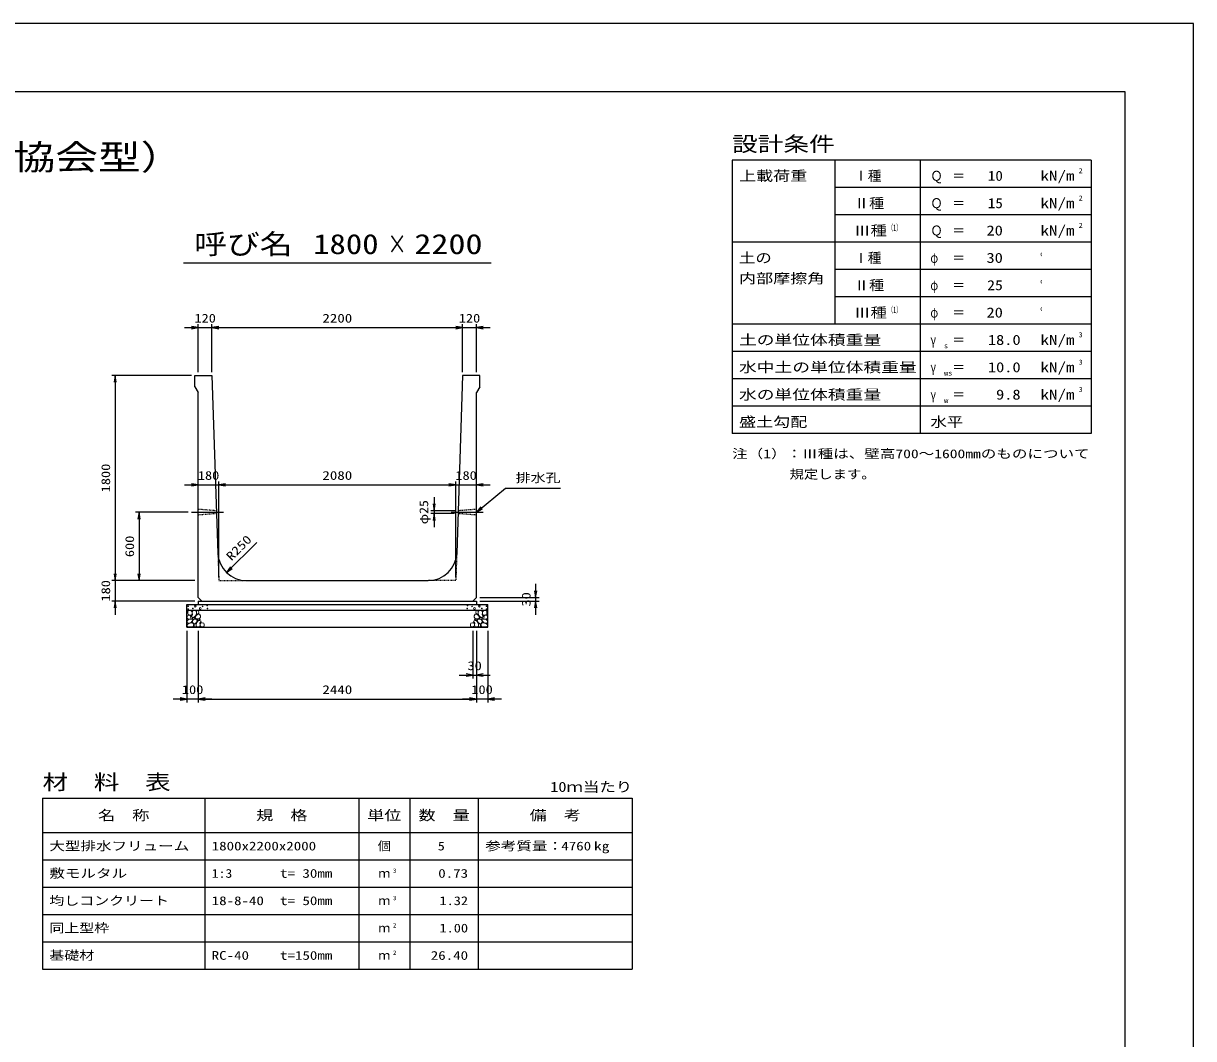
# Model space of a CAD drawing. Units: millimetres at full size. Extents: x 0 to 25230, y 0 to 17820.
# Drawn here: x 14960 to 25230, y 8910 to 17820 of the extents above; entities that cross this region are included whole.
import ezdxf
from ezdxf.enums import TextEntityAlignment as Align

# ---------------------------------------------------------------- set-up
doc = ezdxf.new("R2010")
doc.units = ezdxf.units.MM
doc.linetypes.add('CHAIN', pattern=[18.5, 12, -1.5, 3.5, -1.5])
doc.linetypes.add('DASHED_SPACED', pattern=[12, 6, -6])
for name, color, linetype, lineweight in [('0_2', 7, 'Continuous', 25), ('D-BMK', 2, 'CHAIN', 25), ('D-DCR-HCHn', 4, 'Continuous', 9), ('D-MTR-FRAM', 7, 'Continuous', 25), ('D-MTR-LINE', 7, 'Continuous', 25), ('D-STR-DIM', 7, 'Continuous', 25), ('D-STR-STRn', 1, 'Continuous', 25), ('D-TTL', 2, 'Continuous', 25), ('D-TTL-FRAM', 2, 'Continuous', 25), ('D-TTL-LINE', 7, 'Continuous', 25), ('D-TTL-TXT', 7, 'Continuous', 25)]:
    doc.layers.add(name, color=color, linetype=linetype, lineweight=lineweight)
for name, color, linetype in [('D-DOC', 7, 'Continuous'), ('D-MTR', 7, 'Continuous'), ('D-MTR-TXT', 7, 'Continuous')]:
    doc.layers.add(name, color=color, linetype=linetype)
doc.styles.add('ＭＳ ゴシック', font='')
doc.styles.get('ＭＳ ゴシック').set_extended_font_data('MS Gothic')

# ---------------------------------------------------------------- blocks, each defined once
blk = doc.blocks.new('open_arrow')
at = {"color": 0, "linetype": 'Continuous', "lineweight": -2}
blk.add_lwpolyline([(7.5, 1.25), (0, 0), (7.5, -1.25)], dxfattribs=at)

msp = doc.modelspace()

# ---------------------------------------------------------------- linework, layer by layer
at = {"layer": '0_2'}
for p, q in [((16405, 13530), (15945, 13530)), ((15975, 13530), (15975, 12930)), ((16465, 12930), (15945, 12930))]:
    msp.add_line(p, q, dxfattribs=at)
at = {"layer": 'D-BMK'}
for p, q in [((16435, 13530), (16715, 13530)), ((18715, 13530), (18995, 13530))]:
    msp.add_line(p, q, dxfattribs=at)
at = {"layer": 'D-DCR-HCHn'}
for points in [[(16433.399, 12663.696), (16417.796, 12667.163), (16403.928, 12660.228), (16402.194, 12644.626), (16405.661, 12632.491), (16422.997, 12627.29), (16435.132, 12627.29), (16440.333, 12635.958), (16440.333, 12655.028)], [(16447.267, 12665.429), (16442.067, 12649.827), (16443.8, 12632.491), (16431.665, 12613.421), (16447.267, 12604.753), (16464.603, 12613.421), (16475.005, 12627.29), (16478.472, 12649.827), (16475.005, 12661.962), (16464.603, 12667.163)], [(16476.739, 12623.823), (16468.071, 12603.02), (16475.005, 12594.352), (16495.808, 12594.352), (16504.476, 12597.819), (16513.144, 12609.954), (16513.144, 12620.356), (16504.476, 12634.224), (16494.074, 12635.958)], [(16480.206, 12661.962), (16480.206, 12641.159), (16488.874, 12635.958), (16497.542, 12641.159), (16499.275, 12653.294), (16497.542, 12663.696), (16485.407, 12667.163)], [(18953.261, 12623.823), (18961.929, 12603.02), (18954.995, 12594.352), (18934.192, 12594.352), (18925.524, 12597.819), (18916.856, 12609.954), (18916.856, 12620.356), (18925.524, 12634.224), (18935.926, 12635.958)], [(18949.794, 12661.962), (18949.794, 12641.159), (18941.126, 12635.958), (18932.458, 12641.159), (18930.725, 12653.294), (18932.458, 12663.696), (18944.593, 12667.163)], [(18982.733, 12665.429), (18987.933, 12649.827), (18986.2, 12632.491), (18998.335, 12613.421), (18982.733, 12604.753), (18965.397, 12613.421), (18954.995, 12627.29), (18951.528, 12649.827), (18954.995, 12661.962), (18965.397, 12667.163)], [(18996.601, 12663.696), (19012.204, 12667.163), (19026.072, 12660.228), (19027.806, 12644.626), (19024.339, 12632.491), (19007.003, 12627.29), (18994.868, 12627.29), (18989.667, 12635.958), (18989.667, 12655.028)], [(16400.46, 12620.356), (16395.26, 12604.753), (16402.194, 12594.352), (16419.53, 12592.618), (16431.366, 12597.699), (16426.464, 12609.954), (16429.932, 12616.889), (16422.997, 12623.823), (16412.596, 12627.29)], [(16433.366, 12562.757), (16446.208, 12582.019), (16444.603, 12586.834), (16426.946, 12591.65), (16410.894, 12590.045), (16399.658, 12580.414), (16398.052, 12569.177), (16399.658, 12557.941), (16412.499, 12554.731)], [(16439.787, 12522.627), (16451.023, 12527.443), (16454.234, 12543.494), (16447.813, 12554.731), (16436.577, 12557.941), (16422.13, 12556.336), (16406.078, 12549.915), (16398.052, 12540.284), (16398.052, 12529.048), (16402.868, 12522.627), (16422.13, 12524.232)], [(16450.735, 12604.753), (16442.067, 12597.819), (16445.534, 12592.618), (16457.669, 12592.618), (16462.87, 12594.352), (16466.337, 12601.286), (16461.136, 12606.487)], [(16478.311, 12562.757), (16486.337, 12582.019), (16479.916, 12590.045), (16460.654, 12590.045), (16452.628, 12586.834), (16444.603, 12575.598), (16444.603, 12565.967), (16452.628, 12553.125), (16462.259, 12551.52)], [(16475.101, 12527.443), (16475.101, 12546.705), (16467.075, 12551.52), (16459.049, 12546.705), (16457.444, 12535.469), (16459.049, 12525.837), (16470.285, 12522.627)], [(16505.599, 12524.232), (16510.415, 12538.679), (16508.81, 12554.731), (16520.046, 12572.388), (16505.599, 12580.414), (16489.548, 12572.388), (16479.916, 12559.546), (16476.706, 12538.679), (16479.916, 12527.443), (16489.548, 12522.627)], [(16502.389, 12580.414), (16510.415, 12586.834), (16507.204, 12591.65), (16495.968, 12591.65), (16491.153, 12590.045), (16487.942, 12583.624), (16492.758, 12578.808)], [(16518.441, 12525.837), (16532.887, 12522.627), (16545.729, 12529.048), (16547.334, 12543.494), (16544.124, 12554.731), (16528.072, 12559.546), (16516.836, 12559.546), (16512.02, 12551.52), (16512.02, 12533.863)], [(18911.559, 12525.837), (18897.113, 12522.627), (18884.271, 12529.048), (18882.666, 12543.494), (18885.876, 12554.731), (18901.928, 12559.546), (18913.164, 12559.546), (18917.98, 12551.52), (18917.98, 12533.863)], [(18924.401, 12524.232), (18919.585, 12538.679), (18921.19, 12554.731), (18909.954, 12572.388), (18924.401, 12580.414), (18940.452, 12572.388), (18950.084, 12559.546), (18953.294, 12538.679), (18950.084, 12527.443), (18940.452, 12522.627)], [(18927.611, 12580.414), (18919.585, 12586.834), (18922.796, 12591.65), (18934.032, 12591.65), (18938.847, 12590.045), (18942.058, 12583.624), (18937.242, 12578.808)], [(18951.689, 12562.757), (18943.663, 12582.019), (18950.084, 12590.045), (18969.346, 12590.045), (18977.372, 12586.834), (18985.397, 12575.598), (18985.397, 12565.967), (18977.372, 12553.125), (18967.741, 12551.52)], [(18954.899, 12527.443), (18954.899, 12546.705), (18962.925, 12551.52), (18970.951, 12546.705), (18972.556, 12535.469), (18970.951, 12525.837), (18959.715, 12522.627)], [(18979.265, 12604.753), (18987.933, 12597.819), (18984.466, 12592.618), (18972.331, 12592.618), (18967.13, 12594.352), (18963.663, 12601.286), (18968.864, 12606.487)], [(18990.213, 12522.627), (18978.977, 12527.443), (18975.766, 12543.494), (18982.187, 12554.731), (18993.423, 12557.941), (19007.87, 12556.336), (19023.922, 12549.915), (19031.948, 12540.284), (19031.948, 12529.048), (19027.132, 12522.627), (19007.87, 12524.232)], [(18996.634, 12562.757), (18983.792, 12582.019), (18985.397, 12586.834), (19003.054, 12591.65), (19019.106, 12590.045), (19030.342, 12580.414), (19031.948, 12569.177), (19030.342, 12557.941), (19017.501, 12554.731)], [(19029.54, 12620.356), (19034.74, 12604.753), (19027.806, 12594.352), (19010.47, 12592.618), (18998.634, 12597.699), (19003.536, 12609.954), (19000.068, 12616.889), (19007.003, 12623.823), (19017.404, 12627.29)]]:
    msp.add_lwpolyline(points, close=True, dxfattribs=at)
for centre, radius in [((16405.727, 12703.955), 3), ((16406.869, 12678.91), 3), ((16447.292, 12685.752), 3), ((16468.336, 12703.955), 7.5), ((16511.664, 12684.961), 7.5), ((16532.708, 12703.164), 3), ((16573.131, 12710.006), 3), ((16574.273, 12684.961), 3), ((18855.727, 12684.961), 3), ((18856.869, 12710.006), 3), ((18897.292, 12703.164), 3), ((18918.336, 12684.961), 7.5), ((18961.664, 12703.955), 7.5), ((18982.708, 12685.752), 3), ((19023.131, 12678.91), 3), ((19024.273, 12703.955), 3)]:
    msp.add_circle(centre, radius, dxfattribs=at)
at = {"layer": 'D-MTR-FRAM'}
for p, q in [((15127.5, 11020), (20302.5, 11020)), ((15127.5, 11020), (15127.5, 9520)), ((20302.5, 11020), (20302.5, 9520)), ((15127.5, 9520), (20302.5, 9520))]:
    msp.add_line(p, q, dxfattribs=at)
at = {"layer": 'D-MTR-LINE'}
for p, q in [((16552.5, 11020), (16552.5, 9520)), ((17902.5, 11020), (17902.5, 9520)), ((18352.5, 11020), (18352.5, 9520)), ((18952.5, 11020), (18952.5, 9520)), ((15127.5, 10720), (20302.5, 10720)), ((15127.5, 10480), (20302.5, 10480)), ((15127.5, 10240), (20302.5, 10240)), ((15127.5, 10000), (20302.5, 10000)), ((15127.5, 9760), (20302.5, 9760))]:
    msp.add_line(p, q, dxfattribs=at)
at = {"layer": 'D-STR-DIM'}
for p, q in [((16375, 15150), (16735, 15150)), ((16495, 14760), (16495, 15180)), ((16615, 14760), (16615, 15180)), ((16615, 14760), (16615, 15180)), ((16615, 15150), (18815, 15150)), ((18695, 15150), (19055, 15150)), ((18815, 14760), (18815, 15180)), ((18815, 14760), (18815, 15180)), ((18935, 14760), (18935, 15180)), ((16435, 14730), (15735, 14730)), ((15765, 14730), (15765, 12930)), ((16375, 13770), (16795, 13770)), ((16675, 12960), (16675, 13800)), ((16675, 12960), (16675, 13800)), ((16675, 13770), (18755, 13770)), ((18635, 13770), (19055, 13770)), ((18755, 12960), (18755, 13800)), ((18755, 12960), (18755, 13800)), ((18565, 13662.5), (18565, 13397.5)), ((18745.417, 13542.5), (18535, 13542.5)), ((18744.583, 13517.5), (18535, 13517.5)), ((16742.998, 13000.303), (17008.163, 13265.468)), ((15765, 13050), (15765, 12630)), ((16465, 12930), (15735, 12930)), ((16465, 12930), (15735, 12930)), ((19455, 12900), (19455, 12630)), ((16465, 12750), (15735, 12750)), ((18965, 12780), (19485, 12780)), ((18965, 12750), (19485, 12750)), ((16395, 12490), (16395, 11860)), ((16495, 12490), (16495, 11860)), ((16495, 12490), (16495, 11860)), ((18905, 12490), (18905, 12070)), ((18935, 12490), (18935, 11860)), ((18935, 12490), (18935, 11860)), ((18935, 12490), (18935, 12070)), ((19035, 12490), (19035, 11860)), ((18785, 12100), (19055, 12100)), ((16615, 11890), (16275, 11890)), ((16495, 11890), (18935, 11890)), ((19155, 11890), (18815, 11890))]:
    msp.add_line(p, q, dxfattribs=at)
msp.add_lwpolyline([(18935, 13530), (19190, 13740), (19250, 13740), (19674.416, 13740)], dxfattribs=at)
at = {"layer": 'D-STR-STRn'}
for p, q in [((16465, 14730), (16615, 14730)), ((16465, 14630), (16465, 14730)), ((16615, 14730), (16666.944, 13171.671)), ((18815, 14730), (18763.056, 13171.671)), ((18965, 14730), (18815, 14730)), ((18965, 14630), (18965, 14730)), ((16465, 14630), (16495, 14580)), ((18965, 14630), (18935, 14580)), ((16495, 12780), (16495, 14580)), ((18935, 12780), (18935, 14580)), ((16916.806, 12930), (18513.194, 12930)), ((16495, 12780), (16525, 12750)), ((16495, 12750), (18935, 12750)), ((16495, 12750), (16495, 12720)), ((18935, 12780), (18905, 12750)), ((18935, 12750), (18935, 12720)), ((16395, 12520), (16395, 12720)), ((16395, 12720), (19035, 12720)), ((16395, 12670), (19035, 12670)), ((19035, 12520), (19035, 12720)), ((16395, 12520), (19035, 12520))]:
    msp.add_line(p, q, dxfattribs=at)
at = {"layer": 'D-STR-STRn', "color": 2, "linetype": 'DASHED_SPACED'}
for p, q in [((16654.583, 13542.5), (16495, 13555)), ((16655.417, 13517.5), (16495, 13505)), ((18935, 13505), (18774.583, 13517.5)), ((18935, 13555), (18775.417, 13542.5)), ((16666.944, 13171.671), (16675, 12930)), ((18763.056, 13171.671), (18755, 12930)), ((16675, 12930), (16916.806, 12930)), ((18755, 12930), (18513.194, 12930))]:
    msp.add_line(p, q, dxfattribs=at)
at = {"layer": 'D-STR-STRn'}
for centre, start, end in [((16916.806, 13180), 181.90915, 270), ((18513.194, 13180), 270, 358.09085)]:
    msp.add_arc(centre, 250, start, end, dxfattribs=at)
at = {"layer": 'D-TTL'}
for points in [[(0, 0), (25230, 0), (25230, 17820), (0, 17820)], [(600, 600), (24630, 600), (24630, 17220), (600, 17220)]]:
    msp.add_lwpolyline(points, close=True, dxfattribs=at)
at = {"layer": 'D-TTL-FRAM'}
for p, q in [((24330, 16620), (21180, 16620)), ((21180, 16620), (21180, 14220)), ((24330, 16620), (24330, 14220)), ((24330, 14220), (21180, 14220))]:
    msp.add_line(p, q, dxfattribs=at)
at = {"layer": 'D-TTL-LINE'}
for p, q in [((22080, 16620), (22080, 15180)), ((22830, 16620), (22830, 14220)), ((24330, 16380), (22080, 16380)), ((24330, 16140), (22080, 16140)), ((24330, 15900), (21180, 15900)), ((24330, 15660), (22080, 15660)), ((24330, 15420), (22080, 15420)), ((24330, 15180), (21180, 15180)), ((24330, 14940), (21180, 14940)), ((24330, 14700), (21180, 14700)), ((24330, 14460), (21180, 14460))]:
    msp.add_line(p, q, dxfattribs=at)
at = {"layer": 'D-TTL-TXT'}
msp.add_line((16365, 15720), (19065, 15720), dxfattribs=at)

# ---------------------------------------------------------------- block references
at = {"layer": '0_2', "xscale": 8, "yscale": 8}
for p, rotation in [((15975, 13530), 270), ((15975, 12930), 90)]:
    msp.add_blockref('open_arrow', p, dxfattribs=dict(at, rotation=rotation))
at = {"layer": 'D-STR-DIM', "xscale": 8, "yscale": 8}
for p, rotation in [((16495, 15150), 180), ((18815, 15150), 180), ((18815, 15150), 180), ((15765, 14730), 270), ((16495, 13770), 180), ((18755, 13770), 180), ((18755, 13770), 180), ((18565, 13542.5), 90), ((18935, 13530), 39.5), ((18565, 13517.5), 270), ((16742.998, 13000.303), 45), ((15765, 12930), 90), ((15765, 12930), 90), ((19455, 12780), 90), ((15765, 12750), 270), ((19455, 12750), 270), ((18905, 12100), 180), ((16395, 11890), 180), ((18935, 11890), 180), ((18935, 11890), 180)]:
    msp.add_blockref('open_arrow', p, dxfattribs=dict(at, rotation=rotation))
for p in [(16615, 15150), (16615, 15150), (18935, 15150), (16675, 13770), (16675, 13770), (18935, 13770), (18935, 12100), (16495, 11890), (16495, 11890), (19035, 11890)]:
    msp.add_blockref('open_arrow', p, dxfattribs=at)

# ---------------------------------------------------------------- texts
at = {"layer": '0_2', "style": 'ＭＳ ゴシック', "width": 1.2}
msp.add_text('600', height=76.98, rotation=90, dxfattribs=at).set_placement((15892.5, 13230), align=Align.MIDDLE_CENTER)
at = {"layer": 'D-DOC', "style": 'ＭＳ ゴシック'}
for s, width, p in [('注（1）：Ⅲ種は、壁高700～1600mmのものについて', 1.3, (21180, 13981)), ('\u3000\u3000\u3000\u3000規定します。', 1.2, (21180, 13801))]:
    msp.add_text(s, height=76.98, dxfattribs=dict(at, width=width)).set_placement(p, align=Align.BOTTOM_LEFT)
at = {"layer": 'D-MTR', "style": 'ＭＳ ゴシック', "width": 1.25}
msp.add_text('材\u3000料\u3000表', height=132, dxfattribs=at).set_placement((15127.5, 11056), align=Align.BOTTOM_LEFT)
at = {"layer": 'D-MTR', "style": 'ＭＳ ゴシック', "width": 1.2}
msp.add_text('10ｍ当たり', height=87.98, dxfattribs=at).set_placement((20302.5, 11049), align=Align.BOTTOM_RIGHT)
at = {"layer": 'D-MTR-TXT', "style": 'ＭＳ ゴシック'}
for s, height, width, p in [('名\u3000称', 87.98, 1.25, (15840, 10870)), ('規\u3000格', 87.98, 1.25, (17227.5, 10870)), ('単位', 87.98, 1.25, (18127.5, 10870)), ('数\u3000量', 87.98, 1.25, (18652.5, 10870)), ('備\u3000考', 87.98, 1.25, (19627.5, 10870)), ('個', 76.98, 1.1, (18127.5, 10600))]:
    msp.add_text(s, height=height, dxfattribs=dict(at, width=width)).set_placement(p, align=Align.MIDDLE_CENTER)
for s, width, p in [('大型排水フリューム', 1.3, (15187.5, 10600)), ('1800x2200x2000', 1.25, (16612.5, 10600)), ('参考質量：    kg', 1.3, (19012.5, 10600)), ('敷モルタル', 1.3, (15187.5, 10360)), ('1:3', 1.15, (16612.5, 10360)), ('t= 30mm', 1.25, (17212.5, 10360)), ('均しコンクリート', 1.25, (15187.5, 10120)), ('18-8-40', 1.25, (16612.5, 10120)), ('t= 50mm', 1.25, (17212.5, 10120)), ('同上型枠', 1.25, (15187.5, 9880)), ('基礎材', 1.25, (15187.5, 9640)), ('RC-40', 1.25, (16612.5, 9640)), ('t=150mm', 1.25, (17212.5, 9640))]:
    msp.add_text(s, height=76.98, dxfattribs=dict(at, width=width)).set_placement(p, align=Align.MIDDLE_LEFT)
for s, width, p in [('5', 1.15, (18657.83, 10600)), ('4760', 1.25, (19942.5, 10600)), ('0.73', 1.25, (18862.5, 10360)), ('1.32', 1.2, (18862.5, 10120)), ('1.00', 1.2, (18862.5, 9880)), ('26.40', 1.25, (18862.5, 9640))]:
    msp.add_text(s, height=76.98, dxfattribs=dict(at, width=width)).set_placement(p, align=Align.MIDDLE_RIGHT)
for p in [(18127.5, 10360), (18127.5, 10120), (18127.5, 9880), (18127.5, 9640)]:
    msp.add_text('ｍ', height=76.98, dxfattribs=at).set_placement(p, align=Align.MIDDLE_CENTER)
at = {"layer": 'D-MTR-TXT', "style": 'ＭＳ ゴシック', "width": 1.15}
for s, p in [('3', (18202.5, 10353)), ('3', (18202.5, 10113)), ('2', (18202.5, 9873)), ('2', (18202.5, 9633))]:
    msp.add_text(s, height=38.49, dxfattribs=at).set_placement(p, align=Align.BOTTOM_LEFT)
at = {"layer": 'D-STR-DIM', "style": 'ＭＳ ゴシック'}
for s, width, p in [('120', 1.2, (16555, 15232.5)), ('2200', 1.25, (17715, 15232.5)), ('120', 1.2, (18875, 15232.5)), ('180', 1.2, (16585, 13852.5)), ('2080', 1.25, (17715, 13852.5)), ('180', 1.2, (18845, 13852.5)), ('30', 1.2, (18920, 12182.5)), ('100', 1.2, (16445, 11972.5)), ('2440', 1.25, (17715, 11972.5)), ('100', 1.2, (18985, 11972.5))]:
    msp.add_text(s, height=76.98, dxfattribs=dict(at, width=width)).set_placement(p, align=Align.MIDDLE_CENTER)
for s, width, p in [('1800', 1.2, (15682.5, 13830)), ('φ25', 1.15, (18473.972, 13530)), ('180', 1.2, (15682.5, 12840)), ('30', 1.2, (19372.5, 12765))]:
    msp.add_text(s, height=76.98, rotation=90, dxfattribs=dict(at, width=width)).set_placement(p, align=Align.MIDDLE_CENTER)
at = {"layer": 'D-STR-DIM', "style": 'ＭＳ ゴシック', "width": 1.25}
msp.add_text('排水孔', height=76.98, dxfattribs=at).set_placement((19280, 13770), align=Align.BOTTOM_LEFT)
msp.add_text('R250', height=76.98, rotation=45, dxfattribs=at).set_placement((16801.408, 13081.34), align=Align.BOTTOM_LEFT)
at = {"layer": 'D-TTL-TXT', "style": 'ＭＳ ゴシック'}
for s, height, width, p in [('設計条件', 132, 1.25, (21180, 16656)), ('上載荷重', 87.98, 1.25, (21240, 16412)), ('2', 43.99, 1.15, (24222, 16492)), ('Ｑ', 87.98, 0.9, (22920, 16412)), ('＝', 87.98, 0.95, (23112, 16412)), ('kN/m', 87.98, 1.25, (23886, 16412)), ('Ⅱ種', 87.98, 1.1, (22250, 16172)), ('Ｑ', 87.98, 0.9, (22920, 16172)), ('＝', 87.98, 0.95, (23112, 16172)), ('kN/m', 87.98, 1.25, (23886, 16172)), ('2', 43.99, 1.15, (24222, 16252)), ('Ⅲ種', 87.98, 1.2, (22250, 15932)), ('（1）', 54.99, 0.6, (22546.769, 15982.923)), ('Ｑ', 87.98, 0.9, (22920, 15932)), ('＝', 87.98, 0.95, (23112, 15932)), ('kN/m', 87.98, 1.25, (23886, 15932)), ('2', 43.99, 1.15, (24222, 16012)), ('土の', 87.98, 1.2, (21240, 15692)), ('φ', 87.98, 0.75, (22920, 15692)), ('＝', 87.98, 0.95, (23112, 15692)), ('°', 87.98, 0.3, (23886, 15692)), ('内部摩擦角', 87.98, 1.25, (21240, 15512)), ('Ⅱ種', 87.98, 1.1, (22250, 15452)), ('φ', 87.98, 0.75, (22920, 15452)), ('＝', 87.98, 0.95, (23112, 15452)), ('°', 87.98, 0.3, (23886, 15452)), ('Ⅲ種', 87.98, 1.2, (22250, 15212)), ('（1）', 54.99, 0.6, (22546.769, 15262.923)), ('φ', 87.98, 0.75, (22920, 15212)), ('°', 87.98, 0.3, (23886, 15212)), ('＝', 87.98, 0.95, (23112, 15212)), ('土の単位体積重量', 87.98, 1.3, (21240, 14972)), ('3', 43.99, 1.15, (24222, 15052)), ('γ', 87.98, 0.75, (22920, 14972)), ('s', 43.99, 1.15, (23040, 14956)), ('＝', 87.98, 0.95, (23112, 14972)), ('kN/m', 87.98, 1.25, (23886, 14972)), ('水中土の単位体積重量', 87.98, 1.3, (21240, 14732)), ('γ', 87.98, 0.75, (22920, 14732)), ('＝', 87.98, 0.95, (23112, 14732)), ('kN/m', 87.98, 1.25, (23886, 14732)), ('3', 43.99, 1.15, (24222, 14812)), ('ws', 43.99, 1.2, (23040, 14716)), ('水の単位体積重量', 87.98, 1.3, (21240, 14492)), ('γ', 87.98, 0.75, (22920, 14492)), ('kN/m', 87.98, 1.25, (23886, 14492)), ('3', 43.99, 1.15, (24222, 14572)), ('w', 43.99, 1.25, (23040, 14476)), ('＝', 87.98, 0.95, (23112, 14492)), ('盛土勾配', 87.98, 1.25, (21240, 14252)), ('水平', 87.98, 1.2, (22920, 14252))]:
    msp.add_text(s, height=height, dxfattribs=dict(at, width=width)).set_placement(p, align=Align.BOTTOM_LEFT)
for s, height, width, p in [('大型排水フリューム（農業土木事業協会型）', 219.9, 1.25, (12615, 16470)), ('呼び名', 176, 1.2, (16890, 15742.5)), ('1800', 176, 1.2, (17790, 15742.5)), ('×', 176, 0.7, (18240, 15742.5)), ('2200', 176, 1.25, (18690, 15742.5))]:
    msp.add_text(s, height=height, dxfattribs=dict(at, width=width)).set_placement(p, align=Align.BOTTOM_CENTER)
for p in [(22250, 16412), (22250, 15692)]:
    msp.add_text('Ⅰ種', height=87.98, dxfattribs=at).set_placement(p, align=Align.BOTTOM_LEFT)
for s, width, p in [('10', 1.1, (23556, 16412)), ('15', 1.1, (23556, 16172)), ('20', 1.2, (23556, 15932)), ('30', 1.2, (23556, 15692)), ('25', 1.15, (23556, 15452)), ('20', 1.2, (23556, 15212)), ('18.0', 1.2, (23712, 14972)), ('10.0', 1.2, (23712, 14732)), ('9.8', 1.2, (23712, 14492))]:
    msp.add_text(s, height=87.98, dxfattribs=dict(at, width=width)).set_placement(p, align=Align.BOTTOM_RIGHT)

doc.saveas('drawing.dxf')
